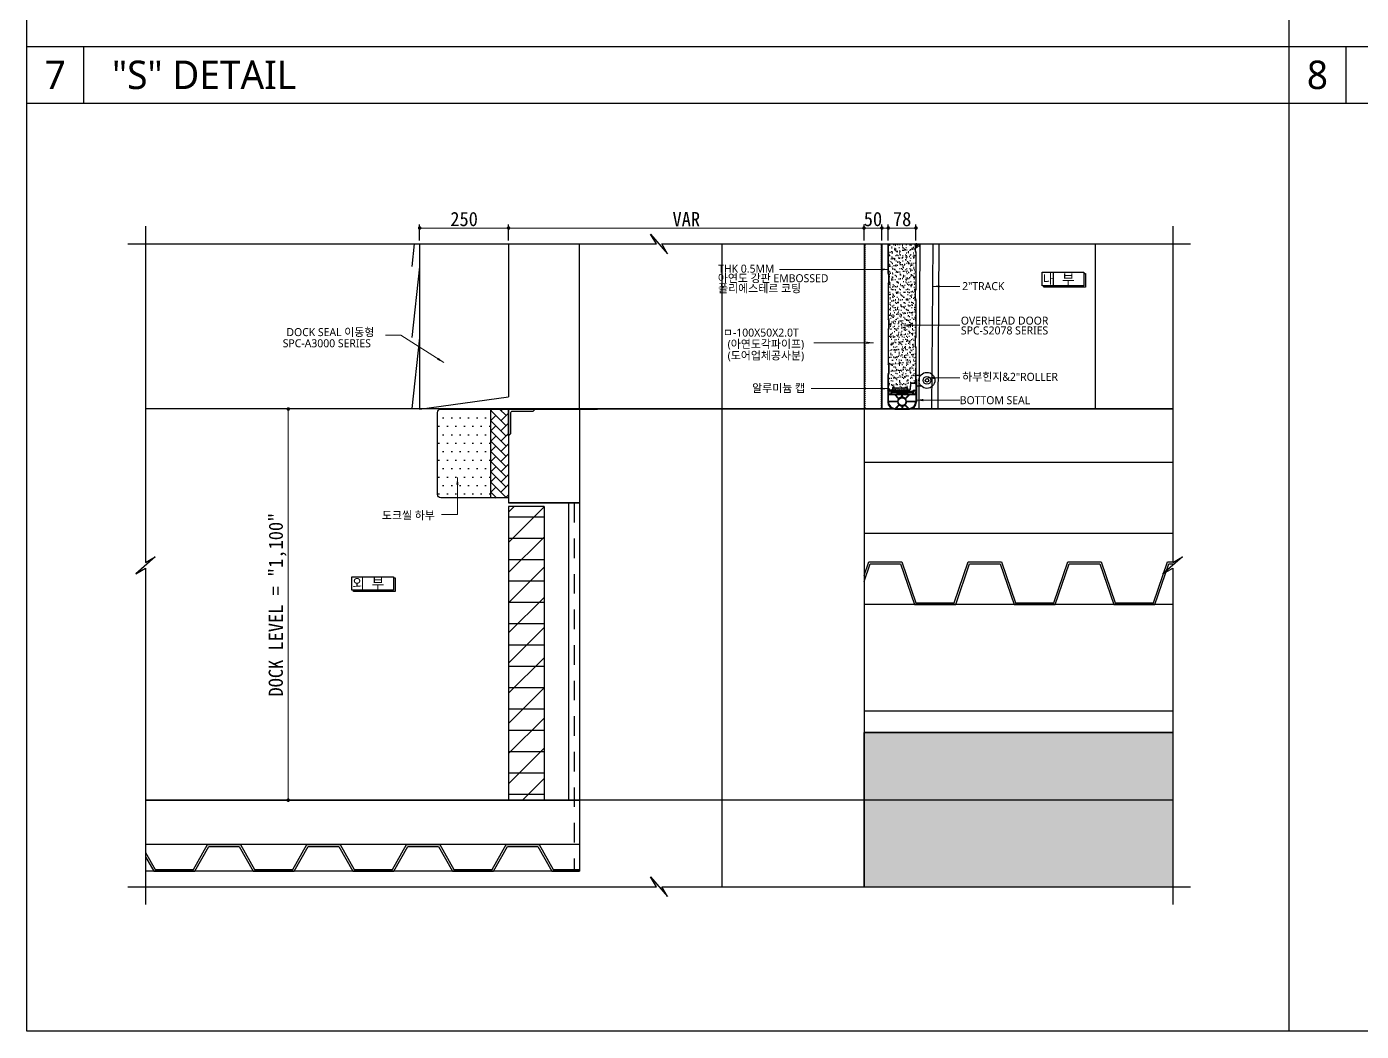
# Model space of a CAD drawing. Header units: millimetres. Extents: x 909 to 159266, y 137 to 21462.
# Drawn here: x 151400 to 155153, y 200 to 3025 of the extents above; entities that cross this region are included whole.
import ezdxf
from ezdxf.enums import TextEntityAlignment as Align

# ---------------------------------------------------------------- set-up
doc = ezdxf.new("R2010")
doc.units = ezdxf.units.MM
doc.header["$LTSCALE"] = 50
doc.header["$MEASUREMENT"] = 0
for name, pattern in [('HIDDEN2', [0.1875, 0.125, -0.0625]), ('주단면도-1$0$HID', [2, 1.1, -0.9]), ('주단면도-1$0$주단면도-1$0$STD_CENTER', [66, 60, -2, 2, -2]), ('주단면도-2$0$주단면도-1$0$STD_CENTER', [66, 60, -2, 2, -2])]:
    doc.linetypes.add(name, pattern=pattern)
doc.layers.get('Defpoints').update_dxf_attribs({"color": 181})
for name, color, linetype in [('252', 252, 'Continuous'), ('DIM', 7, 'Continuous'), ('elev', 8, 'Continuous'), ('OHD Frame', 2, 'Continuous'), ('OHD Panel', 5, 'Continuous'), ('OHD Track', 4, 'Continuous'), ('TEX', 4, 'Continuous'), ('TEXT4', 4, 'Continuous'), ('주단면도-1$0$7FIN', 5, 'Continuous'), ('주단면도-1$0$A-SECT-DOOR', 8, 'Continuous'), ('주단면도-1$0$A-ST-CONC', 2, 'Continuous'), ('주단면도-1$0$fin-5', 6, 'Continuous'), ('주단면도-1$0$HAT', 8, 'Continuous'), ('주단면도-1$0$HID', 7, '주단면도-1$0$HID'), ('주단면도-1$0$WAL', 3, 'Continuous'), ('주단면도-1$0$주단면도-1$0$A-FIN-TYP1', 6, 'Continuous'), ('주단면도-1$0$주단면도-1$0$A-ST-AXIS-CEN', 252, '주단면도-1$0$주단면도-1$0$STD_CENTER'), ('주단면도-1$0$주단면도-1$0$A-ST-CONC', 2, 'Continuous'), ('주단면도-1$0$주단면도-1$0$저온단열', 160, 'Continuous'), ('주단면도-2$0$주단면도-1$0$A-ST-AXIS-CEN', 252, '주단면도-2$0$주단면도-1$0$STD_CENTER')]:
    doc.layers.add(name, color=color, linetype=linetype)
doc.layers.add('건축120130$0$TEX', color=3, linetype='Continuous', lineweight=15)
doc.layers.add('주단면도-1$0$A-ELEV-LIN2', color=7, linetype='Continuous', lineweight=25)
doc.styles.add('2020음성 1차', font='나눔고딕Bold.ttf')
doc.styles.get("Standard").update_dxf_attribs({"font": 'NanumGothicBold.ttf'})
doc.styles.add('돋움체', font='')
doc.styles.add('울릉도M', font='NanumGothic.ttf')
doc.styles.get('돋움체').set_extended_font_data('DotumChe')
doc.dimstyles.new('ISO-25', dxfattribs={"dimtxt": 2.5, "dimasz": 2.5, "dimexe": 1.25, "dimexo": 0.625, "dimtad": 1, "dimtxsty": 'Standard', "dimcen": 2.5, "dimadec": 0, "dimazin": 0, "dimtfac": 1, "dimtmove": 0, "dimatfit": 3, "dimfxl": 1, "dimarcsym": 0})
doc.dimstyles.new('류재성$0', dxfattribs={"dimscale": 50, "dimtxt": 3, "dimasz": 1.5, "dimexe": 0, "dimexo": 2, "dimgap": 1, "dimtad": 1, "dimdec": 0, "dimdsep": 46, "dimlunit": 6, "dimtxsty": '2020음성 1차', "dimblk1": 'DOT', "dimblk2": 'DOT', "dimsah": 1, "dimcen": 0.09, "dimclrt": 4, "dimadec": 0, "dimazin": 0, "dimtfac": 1, "dimtdec": 4, "dimtofl": 0, "dimtmove": 0, "dimatfit": 3, "dimldrblk": 'DOT', "dimfxl": 1, "dimtolj": 1, "dimtzin": 0, "dimarcsym": 0})

# ---------------------------------------------------------------- blocks, each defined once
blk = doc.blocks.new('A$C23A425F1')
h = blk.add_hatch()
h.set_pattern_fill('AR-SAND', color=2)
h.set_pattern_definition([(37.5, (-10314.7876, 683.2013), (-0.06299336, 1.92682377), [0, -1.52, 0, -1.7, 0, -1.625]), (7.5, (-10314.7876, 683.2013), (1.7697767, 2.82214607), [0, -0.82, 0, -1.37, 0, -0.525]), (327.5, (-10316.0176, 683.2013), (3.11414186, 0.00565905), [0, -0.5, 0, -1.8, 0, -2.35]), (317.5, (-10316.0176, 683.2013), (3.0061266, 0.87767556), [0, -0.25, 0, -1.18, 0, -1.35])])
edge = h.paths.add_edge_path()
edge.add_arc((41, 7), 1, 0, 90)
edge.add_line((41, 8), (1, 8))
edge.add_arc((1, 7), 1, 90, 180)
edge.add_line((0, 7), (0, 0))
edge.add_line((0, 0), (42, 0))
edge.add_line((42, 0), (42, 7))
at = {"color": 2}
for p, q in [((0, 7), (0, 0)), ((0, 0), (42, 0)), ((1, 8), (41, 8)), ((42, 7), (42, 0))]:
    blk.add_line(p, q, dxfattribs=at)
for centre, start, end in [((1, 7), 90, 180), ((41, 7), 0, 90)]:
    blk.add_arc(centre, 1, start, end, dxfattribs=at)
blk = doc.blocks.new('_Dot')
at = {"layer": 'DIM', "color": 0, "lineweight": -2}
blk.add_line((-0.5, 0), (-1, 0), dxfattribs=at)
at = {"layer": 'DIM', "color": 0, "const_width": 0.5}
blk.add_lwpolyline([(-0.25, 0, 1), (0.25, 0, 1)], format="xyb", close=True, dxfattribs=at)
blk = doc.blocks.new('*D5588')
at = {"layer": '252', "color": 0, "lineweight": -2}
for p, q in [((152706.6, 1950.2), (152125.6, 1950.2)), ((152745, 850.1), (152125.6, 850.1))]:
    blk.add_line(p, q, dxfattribs=at)
at = {"layer": '252', "color": 0, "lineweight": 0}
blk.add_line((152135.6, 860.1), (152135.6, 1940.2), dxfattribs=at)
at = {"layer": 'Defpoints', "color": 0}
for p in [(152135.6, 1950.2), (152716.6, 1950.2), (152755, 850.1)]:
    blk.add_point(p, dxfattribs=at)
at = {"layer": '252', "color": 0, "linetype": 'ByBlock', "lineweight": 0, "xscale": 10, "yscale": 10, "zscale": 10}
for p, rotation in [((152135.6, 1950.2), 90), ((152135.6, 850.1), 270)]:
    blk.add_blockref('_Dot', p, dxfattribs=dict(at, rotation=rotation))
at = {"layer": '252', "color": 4, "insert": (152105.7, 1400.1), "char_height": 40, "attachment_point": 5, "rotation": 90, "style": '돋움체'}
blk.add_mtext('\\A1;DOCK LEVEL = "1,100"', dxfattribs=at)
blk = doc.blocks.new('*D5589')
at = {"layer": '252', "color": 0, "lineweight": -2}
for p, q in [((153823, 2424.4), (153823, 2469.2)), ((153901, 2424.4), (153901, 2469.2))]:
    blk.add_line(p, q, dxfattribs=at)
at = {"layer": '252', "color": 0, "lineweight": 0}
blk.add_line((153891, 2459.2), (153833, 2459.2), dxfattribs=at)
at = {"layer": 'Defpoints', "color": 0}
for p in [(153823, 2459.2), (153823, 2414.4), (153901, 2414.4)]:
    blk.add_point(p, dxfattribs=at)
at = {"layer": '252', "color": 0, "linetype": 'ByBlock', "lineweight": 0, "xscale": 10, "yscale": 10, "zscale": 10, "rotation": 180}
blk.add_blockref('_Dot', (153823, 2459.2), dxfattribs=at)
at = {"layer": '252', "color": 0, "linetype": 'ByBlock', "lineweight": 0, "xscale": 10, "yscale": 10, "zscale": 10}
blk.add_blockref('_Dot', (153901, 2459.2), dxfattribs=at)
at = {"layer": '252', "color": 4, "insert": (153862, 2484.2), "char_height": 40, "attachment_point": 5, "style": '돋움체'}
blk.add_mtext('\\A1;78', dxfattribs=at)
blk = doc.blocks.new('*D5590')
at = {"layer": '252', "color": 0, "lineweight": 0}
for p, q in [((153745, 2459.2), (153735, 2459.2)), ((153805, 2459.2), (153755, 2459.2)), ((153815, 2459.2), (153825, 2459.2))]:
    blk.add_line(p, q, dxfattribs=at)
at = {"layer": '252', "color": 0, "lineweight": -2}
for p, q in [((153755, 2424.4), (153755, 2469.2)), ((153805, 2424.4), (153805, 2469.2))]:
    blk.add_line(p, q, dxfattribs=at)
at = {"layer": 'Defpoints', "color": 0}
for p in [(153755, 2459.2), (153755, 2414.4), (153805, 2414.4)]:
    blk.add_point(p, dxfattribs=at)
at = {"layer": '252', "color": 0, "linetype": 'ByBlock', "lineweight": 0, "xscale": 10, "yscale": 10, "zscale": 10}
blk.add_blockref('_Dot', (153755, 2459.2), dxfattribs=at)
at = {"layer": '252', "color": 0, "linetype": 'ByBlock', "lineweight": 0, "xscale": 10, "yscale": 10, "zscale": 10, "rotation": 180}
blk.add_blockref('_Dot', (153805, 2459.2), dxfattribs=at)
at = {"layer": '252', "color": 4, "insert": (153780, 2484.2), "char_height": 40, "attachment_point": 5, "style": '돋움체'}
blk.add_mtext('\\A1;50', dxfattribs=at)
blk = doc.blocks.new('*D5591')
at = {"layer": '252', "color": 0, "lineweight": -2}
for p, q in [((152755.1, 2424.4), (152755.1, 2469.2)), ((153755, 2424.4), (153755, 2469.2))]:
    blk.add_line(p, q, dxfattribs=at)
at = {"layer": '252', "color": 0, "lineweight": 0}
blk.add_line((153745, 2459.2), (152765.1, 2459.2), dxfattribs=at)
at = {"layer": 'Defpoints', "color": 0}
for p in [(152755.1, 2459.2), (152755.1, 2414.4), (153755, 2414.4)]:
    blk.add_point(p, dxfattribs=at)
at = {"layer": '252', "color": 0, "linetype": 'ByBlock', "lineweight": 0, "xscale": 10, "yscale": 10, "zscale": 10, "rotation": 180}
blk.add_blockref('_Dot', (152755.1, 2459.2), dxfattribs=at)
at = {"layer": '252', "color": 0, "linetype": 'ByBlock', "lineweight": 0, "xscale": 10, "yscale": 10, "zscale": 10}
blk.add_blockref('_Dot', (153755, 2459.2), dxfattribs=at)
at = {"layer": '252', "color": 4, "insert": (153255, 2484.2), "char_height": 40, "attachment_point": 5, "style": '돋움체'}
blk.add_mtext('\\A1;VAR', dxfattribs=at)
blk = doc.blocks.new('*D5592')
at = {"layer": '252', "color": 0, "lineweight": -2}
for p, q in [((152505.1, 2424.4), (152505.1, 2469.2)), ((152755.1, 2424.4), (152755.1, 2469.2))]:
    blk.add_line(p, q, dxfattribs=at)
at = {"layer": '252', "color": 0, "lineweight": 0}
blk.add_line((152745.1, 2459.2), (152515.1, 2459.2), dxfattribs=at)
at = {"layer": 'Defpoints', "color": 0}
for p in [(152505.1, 2459.2), (152505.1, 2414.4), (152755.1, 2414.4)]:
    blk.add_point(p, dxfattribs=at)
at = {"layer": '252', "color": 0, "linetype": 'ByBlock', "lineweight": 0, "xscale": 10, "yscale": 10, "zscale": 10, "rotation": 180}
blk.add_blockref('_Dot', (152505.1, 2459.2), dxfattribs=at)
at = {"layer": '252', "color": 0, "linetype": 'ByBlock', "lineweight": 0, "xscale": 10, "yscale": 10, "zscale": 10}
blk.add_blockref('_Dot', (152755.1, 2459.2), dxfattribs=at)
at = {"layer": '252', "color": 4, "insert": (152630.1, 2484.2), "char_height": 40, "attachment_point": 5, "style": '돋움체'}
blk.add_mtext('\\A1;250', dxfattribs=at)

msp = doc.modelspace()

# ---------------------------------------------------------------- hatches: boundary and pattern name
h = msp.add_hatch()
h.set_pattern_fill('AR-SAND', color=253, scale=0.3)
h.set_pattern_definition([(37.5, (68785.661, 20118.747), (-0.4800094, 14.6823971), [0, -11.5824, 0, -12.954, 0, -12.3825]), (7.5, (68785.661, 20118.747), (13.4856985, 21.504753), [0, -6.2484, 0, -10.4394, 0, -4.0005]), (327.5, (68776.289, 20118.747), (23.7297711, 0.0431155), [0, -3.81, 0, -13.716, 0, -17.907]), (317.5, (68776.289, 20118.747), (22.9066936, 6.6878797), [0, -1.905, 0, -8.9916, 0, -10.287])])
edge = h.paths.add_edge_path()
edge.add_line((153898.5, 2414.4), (153823.5, 2414.4))
edge.add_line((153823.5, 2414.4), (153823.5, 2332.2))
edge.add_arc((153825.5, 2332.2), 2, 180, 206.5651)
edge.add_line((153823.7, 2331.3), (153825.2, 2328.2))
edge.add_arc((153823, 2327.1), 2.5, 0, 26.5651, ccw=False)
edge.add_line((153825.5, 2327.1), (153825.5, 2306.1))
edge.add_arc((153823, 2306.1), 2.5, 333.4349, 360, ccw=False)
edge.add_line((153825.2, 2304.9), (153823.7, 2301.9))
edge.add_arc((153825.5, 2301), 2, 153.4349, 180)
edge.add_line((153823.5, 2301), (153823.5, 2205.2))
edge.add_arc((153825.5, 2205.2), 2, 180, 206.5651)
edge.add_line((153823.7, 2204.3), (153825.2, 2201.2))
edge.add_arc((153823, 2200.1), 2.5, 0, 26.5651, ccw=False)
edge.add_line((153825.5, 2200.1), (153825.5, 2179.1))
edge.add_arc((153823, 2179.1), 2.5, 333.4349, 360, ccw=False)
edge.add_line((153825.2, 2177.9), (153823.7, 2174.9))
edge.add_arc((153825.5, 2174), 2, 153.4349, 180)
edge.add_line((153823.5, 2174), (153823.5, 2078.2))
edge.add_arc((153825.5, 2078.2), 2, 180, 206.5651)
edge.add_line((153823.7, 2077.3), (153825.2, 2074.2))
edge.add_arc((153823, 2073.1), 2.5, 0, 26.5651, ccw=False)
edge.add_line((153825.5, 2073.1), (153825.5, 2052.1))
edge.add_arc((153823, 2052.1), 2.5, 333.4349, 360, ccw=False)
edge.add_line((153825.2, 2050.9), (153823.7, 2047.9))
edge.add_arc((153825.5, 2047), 2, 153.4349, 180)
edge.add_line((153823.5, 2047), (153823.5, 2005.6))
edge.add_arc((153825.5, 2005.6), 2, 180, 270)
edge.add_line((153825.5, 2003.6), (153832.5, 2003.6))
edge.add_arc((153832.5, 2005.6), 2, 270, 0)
edge.add_line((153834.5, 2005.6), (153834.5, 2009.1))
edge.add_arc((153836, 2009.1), 1.5, 90, 180, ccw=False)
edge.add_line((153836, 2010.6), (153839.5, 2010.6))
edge.add_line((153839.5, 2010.6), (153839.5, 2010.1))
edge.add_line((153839.5, 2010.1), (153872.5, 2010.1))
edge.add_line((153872.5, 2010.1), (153872.5, 2010.6))
edge.add_line((153872.5, 2010.6), (153876, 2010.6))
edge.add_arc((153876, 2009.1), 1.5, 360, 90, ccw=False)
edge.add_line((153877.5, 2009.1), (153877.5, 2005.6))
edge.add_arc((153879.5, 2005.6), 2, 180, 270)
edge.add_line((153879.5, 2003.6), (153881.8, 2003.6))
edge.add_arc((153881.8, 2005.6), 2, 270, 353.991)
edge.add_line((153883.8, 2005.4), (153885.4, 2020.3))
edge.add_arc((153887.9, 2020.1), 2.5, 90, 173.991, ccw=False)
edge.add_line((153887.9, 2022.6), (153898.5, 2022.6))
edge.add_arc((153898.5, 2024.6), 2, 270, 0)
edge.add_line((153900.5, 2024.6), (153899.5, 2024.6))
edge.add_line((153899.5, 2024.6), (153899.5, 2064.6))
edge.add_line((153899.5, 2064.6), (153900.5, 2064.6))
edge.add_line((153900.5, 2064.6), (153900.5, 2122.5))
edge.add_arc((153898.5, 2122.5), 2, 0, 26.5651)
edge.add_line((153900.3, 2123.4), (153898.7, 2126.4))
edge.add_arc((153901, 2127.6), 2.5, 180, 206.5651, ccw=False)
edge.add_line((153898.5, 2127.6), (153898.5, 2148.6))
edge.add_arc((153901, 2148.6), 2.5, 153.4349, 180, ccw=False)
edge.add_line((153898.7, 2149.7), (153900.3, 2152.8))
edge.add_arc((153898.5, 2153.7), 2, 333.4349, 360)
edge.add_line((153900.5, 2153.7), (153900.5, 2256.5))
edge.add_arc((153898.5, 2256.5), 2, 0, 26.5651)
edge.add_line((153900.3, 2257.4), (153898.7, 2260.4))
edge.add_arc((153901, 2261.6), 2.5, 180, 206.5651, ccw=False)
edge.add_line((153898.5, 2261.6), (153898.5, 2282.6))
edge.add_arc((153901, 2282.6), 2.5, 153.4349, 180, ccw=False)
edge.add_line((153898.7, 2283.7), (153900.3, 2286.8))
edge.add_arc((153898.5, 2287.7), 2, 333.4349, 360)
edge.add_line((153900.5, 2287.7), (153900.5, 2390.5))
edge.add_arc((153898.5, 2390.5), 2, 0, 26.5651)
edge.add_line((153900.3, 2391.4), (153898.7, 2394.4))
edge.add_arc((153901, 2395.6), 2.5, 180, 206.5651, ccw=False)
edge.add_line((153898.5, 2395.6), (153898.5, 2414.4))
h = msp.add_hatch(color=256)
h.dxf.hatch_style = 1
h.paths.add_polyline_path([(153899.5, 2024.6), (153900.5, 2024.6), (153900.5, 2064.6), (153899.5, 2064.6)])
h = msp.add_hatch()
h.set_pattern_fill('DOTS,_O', color=6, scale=15)
h.set_pattern_definition([(0, (85044.243, 521567.132), (11.90625, 23.8125), [0, -23.8125])])
h.paths.add_polyline_path([(152830.1, 1950.1), (152755.1, 1950.1), (152755.1, 1875.1), (152761.1, 1881.1), (152761.1, 1938.1, -0.414214), (152767.1, 1944.1), (152824.1, 1944.1)])
at = {"layer": 'DIM'}
h = msp.add_hatch(dxfattribs=at)
h.set_pattern_fill('DOTS,_O', color=3, scale=15)
h.set_pattern_definition([(0, (51177.75, 69362.537), (11.90625, 23.8125), [0, -23.8125])])
h.paths.add_polyline_path([(152705.1, 1950.1), (152565.1, 1950.1, 0.414214), (152555.1, 1940.1), (152555.1, 1710.1, 0.414214), (152565.1, 1700.1), (152705.1, 1700.1)])
h = msp.add_hatch(dxfattribs=at)
h.set_pattern_fill('AR-HBONE', color=3, scale=0.2, style=0)
h.set_pattern_definition([(45, (51177.749, 69362.537), (3e-15, 28.7368196), [60.96, -20.32]), (135, (51192.117, 69376.905), (3e-15, 28.7368196), [60.96, -20.32])])
h.paths.add_polyline_path([(152705.1, 1700.1), (152755.1, 1700.1), (152755.1, 1950.1), (152705.1, 1950.1)])
at = {"layer": 'elev', "transparency": 33554687}
h = msp.add_hatch(color=256, dxfattribs=at)
h.dxf.hatch_style = 1
h.paths.add_polyline_path([(153755, 606.7), (154623.1, 606.7), (154623.1, 1040.1), (153755, 1040.1)])
at = {"layer": '주단면도-1$0$HAT', "transparency": 33554687}
h = msp.add_hatch(dxfattribs=at)
h.set_pattern_fill('ANSI31', color=256, scale=60)
h.set_pattern_definition([(225, (192312.124, -174563.87), (42.426407, -42.426407), [])])
h.paths.add_polyline_path([(152855, 850.1), (152855, 1676.1), (152755, 1676.1), (152755, 850.1)])

# ---------------------------------------------------------------- linework, layer by layer
for p, q in [((154950, 5740), (154950, 200)), ((151400, 2970), (158500, 2970)), ((151560, 2970), (151560, 2810)), ((155110, 2970), (155110, 2810)), ((151400, 2810), (158500, 2810)), ((153901, 2414.4), (153901, 2403.2)), ((153903.3, 2403.2), (153901, 2403.2)), ((153903.3, 2414.4), (153903.3, 2403.2)), ((153904.1, 2406.4), (153903.4, 2406.4)), ((153904.7, 2414.4), (153904.7, 2408.2)), ((153909, 2413.2), (153904.7, 2413.2)), ((153909, 2408.2), (153904.7, 2408.2)), ((153909.7, 2414.4), (153909.7, 2408.9)), ((153899.5, 2064.6), (153899.5, 2024.6)), ((153901, 2045.8), (153915, 2045.8)), ((153821.5, 1992.4), (153858.6, 1992.4)), ((153823.2, 1990.7), (153840.2, 1990.7)), ((153842.2, 1990.7), (153861.1, 1990.7)), ((153850.8, 1997.4), (153873, 1997.4)), ((153850.8, 1997.4), (153850.8, 1995.7)), ((153850.8, 1995.7), (153858.6, 1995.7)), ((153858.6, 1992.4), (153858.6, 1995.7)), ((153860.2, 1992.4), (153860.2, 1995.7)), ((153860.2, 1995.7), (153863.6, 1995.7)), ((153860.2, 1992.4), (153863.6, 1992.4)), ((153862.7, 1990.7), (153881.7, 1990.7)), ((153863.6, 1992.4), (153863.6, 1995.7)), ((153865.3, 1992.4), (153865.3, 1995.7)), ((153865.3, 1995.7), (153873, 1995.7)), ((153865.3, 1992.4), (153902.5, 1992.4)), ((153873, 1997.4), (153873, 1995.7)), ((153883.7, 1990.7), (153900.8, 1990.7)), ((153899.5, 2024.6), (153900.5, 2024.6)), ((153902.5, 2015.8), (153915, 2015.8))]:
    msp.add_line(p, q)
at = {"color": 5, "linetype": 'HIDDEN2', "ltscale": 5}
for p, q in [((153903.3, 2414.7), (153901, 2414.7)), ((153903.3, 2411.7), (153901, 2411.7)), ((153903.3, 2408.2), (153901, 2408.2))]:
    msp.add_line(p, q, dxfattribs=at)
at = {"color": 4}
for p, q in [((153821.5, 2033.4), (153821.5, 2003.8)), ((153823, 2034.3), (153823, 2001)), ((153901, 2034.3), (153901, 2004.4)), ((153902.5, 2033.4), (153902.5, 2003.8)), ((153821.7, 2003.5), (153821.5, 2003.8)), ((153821.7, 2003.5), (153821.5, 2003.3)), ((153821.5, 2003.3), (153821.5, 1993)), ((153821.5, 1993), (153823.5, 1993)), ((153823, 2004.4), (153823, 2001)), ((153823.5, 1993), (153823, 1993)), ((153832.5, 1999.9), (153891.4, 1999.9)), ((153833.1, 1997.9), (153847, 1997.9)), ((153847, 1997.9), (153847, 1993)), ((153847, 1993), (153858.2, 1993)), ((153847, 1993), (153858.2, 1993)), ((153849, 1997.9), (153875, 1997.9)), ((153849, 1997.9), (153849, 1995)), ((153849, 1995), (153858.2, 1995)), ((153858.2, 1995), (153858.2, 1993)), ((153865.8, 1995), (153875, 1995)), ((153865.8, 1995), (153865.8, 1993)), ((153865.8, 1993), (153877, 1993)), ((153875, 1997.9), (153875, 1995)), ((153877, 1997.9), (153890.9, 1997.9)), ((153877, 1997.9), (153877, 1993)), ((153900.4, 1993), (153901, 1993)), ((153902.5, 1993), (153900.4, 1993)), ((153901, 2004.4), (153901, 2001)), ((153902.3, 2003.5), (153902.5, 2003.8)), ((153902.3, 2003.5), (153902.5, 2003.3)), ((153902.5, 2003.3), (153902.5, 1993))]:
    msp.add_line(p, q, dxfattribs=at)
at = {"color": 0}
for p, q in [((153821.5, 1992.4), (153821.5, 1970.1)), ((153823.2, 1990.7), (153823.2, 1972.6)), ((153852.1, 1978.7), (153840.2, 1990.7)), ((153853.1, 1979.8), (153842.2, 1990.7)), ((153861.1, 1983.4), (153861.1, 1990.7)), ((153862.7, 1983.4), (153862.7, 1990.7)), ((153870.8, 1979.8), (153881.7, 1990.7)), ((153871.7, 1978.7), (153883.7, 1990.7)), ((153900.8, 1990.7), (153900.8, 1972.6)), ((153902.5, 1992.4), (153902.5, 1970.1)), ((153823.2, 1972.6), (153849.5, 1972.6)), ((153823.2, 1970.9), (153849.5, 1970.9)), ((153842.8, 1951.8), (153853.1, 1962.1)), ((153844.8, 1951.8), (153854.1, 1961.1)), ((153844.8, 1951.8), (153861.1, 1951.8)), ((153861.1, 1958.4), (153861.1, 1951.8)), ((153862.7, 1983.4), (153862.7, 1983.4)), ((153862.7, 1958.4), (153862.7, 1951.8)), ((153862.7, 1951.8), (153879, 1951.8)), ((153879, 1951.8), (153869.7, 1961.1)), ((153881, 1951.8), (153870.8, 1962.1)), ((153874.3, 1972.6), (153900.8, 1972.6)), ((153874.4, 1970.9), (153900.8, 1970.9)), ((153841.5, 1950.1), (153882.5, 1950.1))]:
    msp.add_line(p, q, dxfattribs=at)
at = {"color": 6}
for p, q in [((152830.1, 1950.1), (152824.1, 1944.1)), ((152761.1, 1881.1), (152755.1, 1875.1))]:
    msp.add_line(p, q, dxfattribs=at)
at = {"color": 2}
for points in [[(151684.2, 2414.4), (153171, 2414.4), (153154.8, 2441.9), (153202.5, 2386.9), (153186.3, 2414.4), (154673.1, 2414.4)], [(151734.2, 2464.4), (151734.2, 1518.2), (151761.7, 1534.4), (151706.7, 1486.7), (151734.2, 1502.8), (151734.2, 556.7)], [(154623.1, 2464.4), (154623.1, 1518.2), (154650.6, 1534.4), (154595.6, 1486.7), (154623.1, 1502.8), (154623.1, 556.7)], [(151684.2, 606.7), (153171, 606.7), (153154.8, 634.1), (153202.5, 579.2), (153186.3, 606.7), (154673.1, 606.7)]]:
    msp.add_lwpolyline(points, dxfattribs=at)
for points in [[(154256, 2334.6), (154373.5, 2334.6), (154373.5, 2296.6), (154256, 2296.6)], [(152314.5, 1478.6), (152432, 1478.6), (152432, 1440.6), (152314.5, 1440.6)]]:
    msp.add_lwpolyline(points, close=True)
for points in [[(154373.5, 2331.1), (154378.1, 2331.1), (154378.1, 2293.1), (154260.6, 2293.1), (154260.6, 2296.6)], [(152432, 1475.1), (152436.7, 1475.1), (152436.7, 1437.1), (152319.2, 1437.1), (152319.2, 1440.6)]]:
    msp.add_lwpolyline(points)
at = {"color": 6}
msp.add_lwpolyline([(152755.1, 1875.1), (152755.1, 1950.1), (152830.1, 1950.1)], dxfattribs=at)
msp.add_lwpolyline([(152761.1, 1881.1), (152761.1, 1938.1, -0.414214), (152767.1, 1944.1), (152824.1, 1944.1)], format="xyb", dxfattribs=at)
at = {"color": 4}
for radius in [22.5, 11, 5]:
    msp.add_circle((153931.8, 2030.8), radius, dxfattribs=at)
msp.add_circle((153861.9, 1970.9), 10.8)
for centre, radius, start, end in [((153895.3, 2410.6), 9.81, 335.1101, 15.5129), ((153895.3, 2415.8), 9.81, 344.4871, 351.6776), ((153909, 2413.9), 0.714, 270, 0), ((153909, 2412.5), 0.714, 0, 90), ((153909, 2408.9), 0.714, 270, 0), ((153861.9, 1970.9), 12.5, 180, 225), ((153861.9, 1970.9), 12.5, 141.4887, 172.2269), ((153861.9, 1970.9), 12.5, 94.0098, 135), ((153861.9, 1970.9), 12.5, 231.4887, 265.9902), ((153861.9, 1970.9), 12.5, 45, 86.2546), ((153861.9, 1970.9), 12.5, 273.7454, 308.5113), ((153861.9, 1970.9), 12.5, 315, 0), ((153861.9, 1970.9), 12.5, 7.7731, 38.5113)]:
    msp.add_arc(centre, radius, start, end)
for centre, radius, start, end in [((153822.5, 2033.4), 1, 60, 180), ((153901.5, 2033.4), 1, 0, 120), ((153827.4, 1997.3), 5.75, 26.3191, 139.6868), ((153823.6, 1994.5), 1.44, 268.3981, 41.9276), ((153827.6, 1997.5), 3.55, 324.8272, 215.1728), ((153831.5, 1994.5), 1.44, 138.0724, 268.3981), ((153826, 1997.5), 7.11, 320.7886, 2.8892), ((153896.6, 1997.3), 5.75, 174.5242, 227.9311), ((153896.6, 1997.3), 5.75, 40.3132, 153.6809), ((153892.4, 1994.5), 1.44, 282.8292, 41.9276), ((153896.4, 1997.5), 3.55, 324.8272, 215.1728), ((153900.4, 1994.5), 1.44, 138.0724, 271.6019)]:
    msp.add_arc(centre, radius, start, end, dxfattribs=at)
at = {"color": 0}
for centre, start, end in [((153841.5, 1970.1), 180, 270), ((153843.2, 1971.8), 182.6004, 269.0463), ((153880.8, 1971.8), 270, 357.3996), ((153882.5, 1970.1), 270, 0)]:
    msp.add_arc(centre, 20, start, end, dxfattribs=at)
at = {"layer": 'Defpoints'}
msp.add_lwpolyline([(151400, 5740), (158500, 5740), (158500, 200), (151400, 200)], close=True, dxfattribs=at)
at = {"layer": 'DIM', "color": 3}
for p, q in [((152490, 2414.4), (152483.1, 2351.3)), ((152505.1, 2414.4), (152505.1, 1950.1)), ((152755.1, 2414.4), (152755.1, 1984.4)), ((152504.9, 2350.1), (152483.1, 2151.3)), ((152504.9, 2150.1), (152483.1, 1951.3)), ((152505.1, 1950.1), (152755.1, 1984.4)), ((152705.1, 1700.1), (152705.1, 1950.1))]:
    msp.add_line(p, q, dxfattribs=at)
msp.add_lwpolyline([(152565.1, 1950.1), (152755.1, 1950.1), (152755.1, 1700.1), (152565.1, 1700.1, -0.414214), (152555.1, 1710.1), (152555.1, 1940.1, -0.414214)], format="xyb", close=True, dxfattribs=at)
at = {"layer": 'elev'}
msp.add_lwpolyline([(153755, 606.7), (153755, 1040.1), (154623.1, 1040.1)], dxfattribs=at)
at = {"layer": 'OHD Frame'}
for p, q in [((153755, 2414.4), (153755, 1950.1)), ((153805, 2414.4), (153805, 1950.1))]:
    msp.add_line(p, q, dxfattribs=at)
at = {"layer": 'OHD Frame', "color": 1, "linetype": 'HIDDEN2', "ltscale": 0.02}
for p, q in [((153757, 2414.4), (153757, 1950.1)), ((153803, 2414.4), (153803, 1950.1))]:
    msp.add_line(p, q, dxfattribs=at)
at = {"layer": 'OHD Panel'}
for p, q in [((153823, 2332.2), (153823, 2414.4)), ((153823.5, 2332.2), (153823.5, 2414.4)), ((153898.5, 2414.4), (153898.5, 2395.6)), ((153899, 2414.4), (153899, 2395.6)), ((153898.7, 2394.4), (153900.3, 2391.4)), ((153899.2, 2394.7), (153900.7, 2391.6)), ((153900.5, 2390.5), (153900.5, 2287.7)), ((153901, 2390.5), (153901, 2287.7)), ((153824.8, 2328), (153823.2, 2331.1)), ((153825.2, 2328.2), (153823.7, 2331.3)), ((153825, 2306.1), (153825, 2327.1)), ((153825.5, 2306.1), (153825.5, 2327.1)), ((153823, 2301), (153823, 2205.2)), ((153823.2, 2302.1), (153824.8, 2305.2)), ((153823.5, 2205.2), (153823.5, 2301)), ((153823.7, 2301.9), (153825.2, 2304.9)), ((153898.5, 2282.6), (153898.5, 2261.6)), ((153900.3, 2286.8), (153898.7, 2283.7)), ((153898.7, 2260.4), (153900.3, 2257.4)), ((153899, 2282.6), (153899, 2261.6)), ((153900.7, 2286.6), (153899.2, 2283.5)), ((153899.2, 2260.7), (153900.7, 2257.6)), ((153900.5, 2256.5), (153900.5, 2153.7)), ((153901, 2256.5), (153901, 2153.7)), ((153824.8, 2201), (153823.2, 2204.1)), ((153823.2, 2175.1), (153824.8, 2178.2)), ((153825.2, 2201.2), (153823.7, 2204.3)), ((153823.7, 2174.9), (153825.2, 2177.9)), ((153825, 2179.1), (153825, 2200.1)), ((153825.5, 2179.1), (153825.5, 2200.1)), ((153823, 2174), (153823, 2078.2)), ((153823.5, 2078.2), (153823.5, 2174)), ((153898.5, 2148.6), (153898.5, 2127.6)), ((153900.3, 2152.8), (153898.7, 2149.7)), ((153899, 2148.6), (153899, 2127.6)), ((153900.7, 2152.6), (153899.2, 2149.5)), ((153898.7, 2126.4), (153900.3, 2123.4)), ((153899.2, 2126.7), (153900.7, 2123.6)), ((153900.5, 2122.5), (153900.5, 2024.6)), ((153901, 2122.5), (153901, 2024.6)), ((153824.8, 2074), (153823.2, 2077.1)), ((153825.2, 2074.2), (153823.7, 2077.3)), ((153825, 2052.1), (153825, 2073.1)), ((153825.5, 2052.1), (153825.5, 2073.1)), ((153900.5, 2064.6), (153899.5, 2064.6)), ((153900.5, 2024.6), (153900.5, 2064.6)), ((153823, 2005.6), (153823, 2047)), ((153823.2, 2048.1), (153824.8, 2051.2)), ((153823.5, 2005.6), (153823.5, 2047)), ((153823.7, 2047.9), (153825.2, 2050.9)), ((153832.5, 2003.6), (153825.5, 2003.6)), ((153832.5, 2003.1), (153825.5, 2003.1)), ((153834.5, 2009.1), (153834.5, 2005.6)), ((153835, 2009.1), (153835, 2005.6)), ((153836, 2010.6), (153839.5, 2010.6)), ((153839.5, 2010.1), (153836, 2010.1)), ((153839.5, 2010.6), (153839.5, 2010.1)), ((153876, 2010.6), (153872.5, 2010.6)), ((153872.5, 2010.6), (153872.5, 2010.1)), ((153876, 2010.1), (153872.5, 2010.1)), ((153877, 2005.6), (153877, 2009.1)), ((153877.5, 2005.6), (153877.5, 2009.1)), ((153881.8, 2003.6), (153879.5, 2003.6)), ((153881.8, 2003.1), (153879.5, 2003.1)), ((153885.4, 2020.3), (153883.8, 2005.4)), ((153885.9, 2020.3), (153884.3, 2005.3)), ((153898.5, 2022.6), (153887.9, 2022.6)), ((153898.5, 2022.1), (153887.9, 2022.1))]:
    msp.add_line(p, q, dxfattribs=at)
for centre, radius, start, end in [((153901, 2395.6), 2.5, 180, 206.5651), ((153901, 2395.6), 2, 180, 206.5651), ((153898.5, 2390.5), 2, 0, 26.5651), ((153898.5, 2390.5), 2.5, 0, 26.5651), ((153825.5, 2332.2), 2.5, 180, 206.5651), ((153825.5, 2332.2), 2, 180, 206.5651), ((153823, 2327.1), 2, 0, 26.5651), ((153823, 2327.1), 2.5, 0, 26.5651), ((153825.5, 2301), 2.5, 153.4349, 180), ((153825.5, 2301), 2, 153.4349, 180), ((153823, 2306.1), 2, 333.4349, 0), ((153823, 2306.1), 2.5, 333.4349, 0), ((153901, 2282.6), 2.5, 153.4349, 180), ((153901, 2261.6), 2.5, 180, 206.5651), ((153901, 2282.6), 2, 153.4349, 180), ((153901, 2261.6), 2, 180, 206.5651), ((153898.5, 2287.7), 2, 333.4349, 0), ((153898.5, 2256.5), 2, 0, 26.5651), ((153898.5, 2287.7), 2.5, 333.4349, 0), ((153898.5, 2256.5), 2.5, 0, 26.5651), ((153825.5, 2205.2), 2.5, 180, 206.5651), ((153825.5, 2205.2), 2, 180, 206.5651), ((153823, 2200.1), 2, 0, 26.5651), ((153823, 2179.1), 2, 333.4349, 0), ((153823, 2200.1), 2.5, 0, 26.5651), ((153823, 2179.1), 2.5, 333.4349, 0), ((153825.5, 2174), 2.5, 153.4349, 180), ((153825.5, 2174), 2, 153.4349, 180), ((153901, 2148.6), 2.5, 153.4349, 180), ((153901, 2148.6), 2, 153.4349, 180), ((153898.5, 2153.7), 2, 333.4349, 0), ((153898.5, 2153.7), 2.5, 333.4349, 0), ((153901, 2127.6), 2.5, 180, 206.5651), ((153901, 2127.6), 2, 180, 206.5651), ((153898.5, 2122.5), 2, 0, 26.5651), ((153898.5, 2122.5), 2.5, 0, 26.5651), ((153825.5, 2078.2), 2.5, 180, 206.5651), ((153825.5, 2078.2), 2, 180, 206.5651), ((153823, 2073.1), 2, 0, 26.5651), ((153823, 2073.1), 2.5, 0, 26.5651), ((153825.5, 2047), 2.5, 153.4349, 180), ((153825.5, 2047), 2, 153.4349, 180), ((153823, 2052.1), 2, 333.4349, 0), ((153823, 2052.1), 2.5, 333.4349, 0), ((153825.5, 2005.6), 2.5, 180, 270), ((153825.5, 2005.6), 2, 180, 270), ((153832.5, 2005.6), 2.5, 270, 0), ((153832.5, 2005.6), 2, 270, 0), ((153836, 2009.1), 1.5, 90, 180), ((153836, 2009.1), 1, 90, 180), ((153876, 2009.1), 1.5, 0, 90), ((153876, 2009.1), 1, 0, 90), ((153879.5, 2005.6), 2.5, 180, 270), ((153879.5, 2005.6), 2, 180, 270), ((153881.8, 2005.6), 2, 270, 353.991), ((153881.8, 2005.6), 2.5, 270, 353.991), ((153887.9, 2020.1), 2.5, 90, 173.991), ((153887.9, 2020.1), 2, 90, 173.991), ((153898.5, 2024.6), 2.5, 270, 0), ((153898.5, 2024.6), 2, 270, 0)]:
    msp.add_arc(centre, radius, start, end, dxfattribs=at)
at = {"layer": 'OHD Track'}
for p, q in [((153910, 1950.1), (153913.1, 2414.4)), ((153946, 1949.9), (153949.1, 2414.4)), ((153963.5, 1949.8), (153966.6, 2414.4))]:
    msp.add_line(p, q, dxfattribs=at)
at = {"layer": '주단면도-1$0$7FIN'}
for points in [[(153755, 1481.9), (153768.1, 1520.1), (153861.5, 1520.1), (153901, 1405.4), (154008.8, 1405.4), (154048.1, 1520.1), (154141.5, 1520.1), (154181, 1405.4), (154288.7, 1405.4), (154328.1, 1520.1), (154421.5, 1520.1), (154460.9, 1405.4), (154568.6, 1405.4), (154608.1, 1520.1), (154623.1, 1520.1)], [(153755, 1465.5), (153771.9, 1514.8), (153857.7, 1514.8), (153897.2, 1400.1), (154012.6, 1400.1), (154051.9, 1514.8), (154137.7, 1514.8), (154177.2, 1400.1), (154292.5, 1400.1), (154331.9, 1514.8), (154417.7, 1514.8), (154457.1, 1400.1), (154572.4, 1400.1), (154611.9, 1514.8), (154623.1, 1514.8)], [(151734.2, 702.7), (151761, 655.4), (151868.7, 655.4), (151908.2, 725.1), (152001.6, 725.1), (152040.9, 655.4), (152148.7, 655.4), (152188.2, 725.1), (152281.6, 725.1), (152321, 655.4), (152428.9, 655.4), (152468.2, 725.1), (152561.6, 725.1), (152601, 655.4), (152708.8, 655.4), (152748.2, 725.1), (152841.6, 725.1), (152881, 655.4), (152955, 655.4)], [(151734.2, 690.7), (151757.2, 650.1), (151872.5, 650.1), (151912, 719.8), (151997.7, 719.8), (152037.1, 650.1), (152152.5, 650.1), (152192, 719.8), (152277.7, 719.8), (152317.2, 650.1), (152432.7, 650.1), (152472, 719.8), (152557.7, 719.8), (152597.2, 650.1), (152712.6, 650.1), (152752, 719.8), (152837.7, 719.8), (152877.2, 650.1), (152955, 650.1)]]:
    msp.add_lwpolyline(points, dxfattribs=at)
at = {"layer": '주단면도-1$0$A-ELEV-LIN2'}
for p, q in [((152955, 1950.1), (152955, 2414.4)), ((154405.1, 2414.4), (154405.1, 1950.1))]:
    msp.add_line(p, q, dxfattribs=at)
at = {"layer": '주단면도-1$0$A-SECT-DOOR'}
for p, q in [((152955, 1950.2), (152755.1, 1950.2)), ((152755.1, 1950.1), (153005.1, 1950.1)), ((152955, 1950.1), (152755.1, 1950.1))]:
    msp.add_line(p, q, dxfattribs=at)
at = {"layer": '주단면도-1$0$A-ST-CONC'}
for p, q in [((152755.1, 1950.1), (152755.1, 1686.1)), ((152955, 1950.1), (152755.1, 1950.1)), ((152955, 1686.1), (152755, 1686.1)), ((152755.1, 1686.1), (152955, 1686.1))]:
    msp.add_line(p, q, dxfattribs=at)
at = {"layer": '주단면도-1$0$fin-5'}
msp.add_line((152925, 850.1), (152925, 1686.1), dxfattribs=at)
at = {"layer": '주단면도-1$0$HID', "color": 8}
msp.add_line((152940, 1686.1), (152940, 650.1), dxfattribs=at)
at = {"layer": '주단면도-1$0$WAL'}
for p, q in [((152755, 1676.1), (152755, 850.1)), ((152855, 1676.1), (152755, 1676.1)), ((152855, 1676.1), (152855, 850.1)), ((152855, 1646.1), (152755, 1646.1)), ((152855, 1586.1), (152755, 1586.1)), ((152855, 1526.1), (152755, 1526.1)), ((152855, 1466.1), (152755, 1466.1)), ((152855, 1406.1), (152755, 1406.1)), ((152855, 1346.1), (152755, 1346.1)), ((152855, 1346.1), (152755, 1346.1)), ((152855, 1286.1), (152755, 1286.1)), ((152855, 1226.1), (152755, 1226.1)), ((152855, 1166.1), (152755, 1166.1)), ((152855, 1106.1), (152755, 1106.1)), ((152855, 1046.1), (152755, 1046.1)), ((152855, 986.1), (152755, 986.1)), ((152855, 926.1), (152755, 926.1)), ((152855, 866.1), (152755, 866.1))]:
    msp.add_line(p, q, dxfattribs=at)
at = {"layer": '주단면도-1$0$주단면도-1$0$A-FIN-TYP1'}
for p, q in [((154623.1, 1950.1), (153755, 1950.1)), ((154623.1, 1040.1), (153755, 1040.1))]:
    msp.add_line(p, q, dxfattribs=at)
for points in [[(151734.2, 850.1), (152955, 850.1)], [(152955, 725.1), (151734.2, 725.1)]]:
    msp.add_lwpolyline(points, dxfattribs=at)
at = {"layer": '주단면도-1$0$주단면도-1$0$A-ST-AXIS-CEN', "color": 1, "linetype": 'Continuous'}
msp.add_line((153355, 2414.4), (153355, 606.7), dxfattribs=at)
msp.add_line((153355, 2414.4), (153355, 606.7), dxfattribs=at)
at = {"layer": '주단면도-1$0$주단면도-1$0$A-ST-AXIS-CEN', "linetype": 'Continuous'}
for p, q in [((154623.1, 1950.1), (153755, 1950.1)), ((154623.1, 850.1), (151734.2, 850.1))]:
    msp.add_line(p, q, dxfattribs=at)
at = {"layer": '주단면도-1$0$주단면도-1$0$A-ST-CONC'}
for p, q in [((153755, 1950.1), (152955, 1950.1)), ((154623.1, 1400.1), (153755, 1400.1)), ((154623.1, 1100.1), (153755, 1100.1)), ((152955, 650.1), (151734.2, 650.1))]:
    msp.add_line(p, q, dxfattribs=at)
for points in [[(152955, 1950.1), (152955, 650.1)], [(153755, 1950.1), (153755, 606.7)]]:
    msp.add_lwpolyline(points, dxfattribs=at)
at = {"layer": '주단면도-1$0$주단면도-1$0$저온단열'}
for p, q in [((154623.1, 1800.1), (153755, 1800.1)), ((154623.1, 1600.1), (153755, 1600.1))]:
    msp.add_line(p, q, dxfattribs=at)
at = {"layer": '주단면도-2$0$주단면도-1$0$A-ST-AXIS-CEN', "color": 1, "linetype": 'Continuous'}
for p, q in [((154623.1, 1950.2), (151734.2, 1950.2)), ((154623.1, 850.1), (151734.2, 850.1))]:
    msp.add_line(p, q, dxfattribs=at)

# ---------------------------------------------------------------- block references
at = {"color": 6}
msp.add_blockref('A$C23A425F1', (153835, 2002.1), dxfattribs=at)

# ---------------------------------------------------------------- texts
at = {"layer": 'TEX', "color": 2, "style": '울릉도M'}
for s, p in [('내  부', (154257.4, 2301.4)), ('외  부', (152315.9, 1445.5))]:
    msp.add_text(s, height=28.12, dxfattribs=at).set_placement(p)
at = {"layer": 'TEXT4', "style": '울릉도M'}
for s, p in [('7', (151480, 2890)), ('8', (155030, 2890))]:
    msp.add_text(s, height=80, dxfattribs=at).set_placement(p, align=Align.MIDDLE)
msp.add_text('"S" DETAIL', height=80, dxfattribs=at).set_placement((151640, 2890), align=Align.MIDDLE_LEFT)
at = {"layer": '건축120130$0$TEX', "style": '울릉도M'}
for s, p in [('THK 0.5MM', (153344.5, 2333.7)), ('아연도 강판 EMBOSSED', (153343.7, 2306.7)), ('폴리에스테르 코팅', (153344.5, 2278.1)), ('2"TRACK', (154030.8, 2284.5)), ('DOCK SEAL 이동형', (152130.5, 2155.2)), ('SPC-S2078 SERIES', (154027.3, 2159.9)), ('OVERHEAD DOOR', (154027.1, 2187.5)), ('SPC-A3000 SERIES', (152120, 2123.8)), ('ㅁ-100X50X2.0T', (153357.9, 2153.8)), ('(아연도각파이프)', (153371.3, 2121.7)), ('(도어업체공사분)', (153371.3, 2089.3)), ('하부힌지&2"ROLLER', (154030.8, 2029.4)), ('알루미늄 캡', (153440.2, 1997.7)), ('BOTTOM SEAL', (154024.1, 1963.7)), ('도크씰 하부', (152399.1, 1639.9))]:
    msp.add_text(s, height=22.5, dxfattribs=at).set_placement(p)

# ---------------------------------------------------------------- dimensions: what is measured, and where the dimension line sits
at = {"layer": '252', "color": 0}
for base, p1, p2, picture, middle in [((152505.1, 2459.2), (152755.1, 2414.4), (152505.1, 2414.4), '*D5592', (152630.1, 2484.2)), ((153755, 2459.2), (153805, 2414.4), (153755, 2414.4), '*D5590', (153780, 2484.2)), ((153823, 2459.2), (153901, 2414.4), (153823, 2414.4), '*D5589', (153862, 2484.2))]:
    dim = msp.add_linear_dim(base=base, p1=p1, p2=p2, dimstyle='류재성$0', override={"dimtxt": 0.8, "dimasz": 0.2, "dimexe": 0.2, "dimexo": 0.2, "dimgap": 0.1, "dimtxsty": '돋움체', "dimtix": 1, "dimtofl": 1, "dimlwd": 0}, dxfattribs=at)
    dim.commit()
    dim.dimension.update_dxf_attribs({"geometry": picture, "text_midpoint": middle})
dim = msp.add_linear_dim(base=(152755.1, 2459.2), p1=(153755, 2414.4), p2=(152755.1, 2414.4), text='VAR', dimstyle='류재성$0', override={"dimtxt": 0.8, "dimasz": 0.2, "dimexe": 0.2, "dimexo": 0.2, "dimgap": 0.1, "dimtxsty": '돋움체', "dimtix": 1, "dimtofl": 1, "dimlwd": 0}, dxfattribs=at)
dim.commit()
dim.dimension.update_dxf_attribs({"geometry": '*D5591', "text_midpoint": (153255, 2484.2)})
dim = msp.add_linear_dim(base=(152135.6, 1950.2), p1=(152755, 850.1), p2=(152716.6, 1950.2), angle=90, text='DOCK LEVEL = "<>"', dimstyle='류재성$0', override={"dimtxt": 0.8, "dimasz": 0.2, "dimexe": 0.2, "dimexo": 0.2, "dimgap": 0.1, "dimtxsty": '돋움체', "dimtix": 1, "dimtofl": 1, "dimlwd": 0}, dxfattribs=at)
dim.commit()
dim.dimension.update_dxf_attribs({"geometry": '*D5588', "text_midpoint": (152105.7, 1400.1)})

# ---------------------------------------------------------------- leaders
for points in [[(153823.1, 2342.8), (153517, 2342.8)], [(153947.9, 2295.1), (154024.6, 2295.1)], [(153866.6, 2186.2), (154024.6, 2186.2)], [(152572.8, 2080.9), (152452.2, 2157.4), (152409.1, 2157.4)], [(153781.3, 2136.5), (153614.1, 2136.5)], [(153934.5, 2037.6), (154024, 2037.6)], [(153822.1, 2007.4), (153606.3, 2007.4)], [(153901.8, 1975.2), (154024, 1975.2)], [(152611.4, 1757.2), (152611.4, 1653.9), (152566.9, 1653.9)]]:
    msp.add_leader(points, dimstyle='ISO-25', override={"dimasz": 20, "dimtad": 0, "dimclrd": 1, "dimlwd": 9})

doc.saveas('drawing.dxf')
